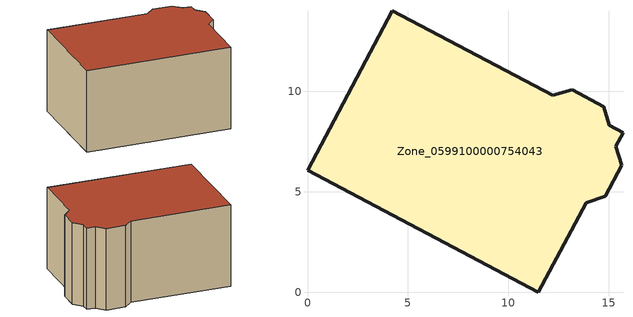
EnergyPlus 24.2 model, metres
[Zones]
Zone_0599100000754043
 floor ground (C_G): 13.19,10.07 14.74,9.25 15.04,8.31 15.71,7.95 15.36,7.28 15.65,6.33 14.82,4.78 13.88,4.47 11.5,0 0,6.07 4.22,14.02 12.22,9.81 z1.03
 wall outside (C_F): 11.5,0 13.88,4.47 14.82,4.78 15.65,6.33 15.36,7.28 15.71,7.95 15.04,8.31 14.74,9.25 13.19,10.07 12.22,9.81 4.22,14.02 0,6.07 11.5,0 z1.03:8.49
 roof outside (C_R): 12.22,9.81 4.22,14.02 0,6.07 11.5,0 13.88,4.47 14.82,4.78 15.65,6.33 15.36,7.28 15.71,7.95 15.04,8.31 14.74,9.25 13.19,10.07 z8.49
[BUILDING]
Pand.0599100000754043: North Axis=0; Terrain=City; Loads Convergence Tolerance Value=0.04; Temperature Convergence Tolerance Value=0.4; Solar Distribution=FullExterior; Maximum Number of Warmup Days=25; Minimum Number of Warmup Days=1
[Site:Location]
Rotterdam.The.Hague.AP_ZH_NLD Design_Conditions: Latitude=51.96; Longitude=4.45; Time Zone=1; Elevation=-4.5
[SITE:GROUNDTEMPERATURE:BUILDINGSURFACE]
18, 18, 18, 18, 18, 18, 18, 18, 18, 18, 18, 18
[MATERIAL] Thermal Absorptance=0.9; Solar Absorptance=0.7; Visible Absorptance=0.7
Name | Roughness | Thickness | Conductivity | Density | Specific Heat
G.D.2006-2014 | MediumSmooth | 0.15 | 0.06 | 540 | 1210
F.D.2006-2014 | Rough | 0.3 | 0.12 | 1920 | 840
R.D.2006-2014 | MediumRough | 0.2 | 0.08 | 1500 | 1000
[CONSTRUCTION]
C_G: G.D.2006-2014
C_F: F.D.2006-2014
C_R: R.D.2006-2014
[ZONE]
Zone_0599100000754043: Type=1; Multiplier=1; Ceiling Height=Autocalculate; Volume=Autocalculate; Floor Area=autocalculate; Part of Total Floor Area=Yes
[ZONEINFILTRATION:DESIGNFLOWRATE]
Infil_Zone_0599100000754043: Zone or ZoneList or Space or SpaceList=Zone_0599100000754043; Schedule=AlwaysOn; Design Flow Rate Calculation Method=Flow/Area; Flow Rate per Floor Area=0.0021; Constant Term Coefficient=1; Temperature Term Coefficient=0; Velocity Term Coefficient=0; Velocity Squared Term Coefficient=0
[HVACTEMPLATE:ZONE:IDEALLOADSAIRSYSTEM]
Zone_0599100000754043: Maximum Heating Supply Air Temperature=50; Minimum Cooling Supply Air Temperature=13; Maximum Heating Supply Air Humidity Ratio=0.0156; Minimum Cooling Supply Air Humidity Ratio=0.0077; Heating Limit=NoLimit; Cooling Limit=NoLimit; Dehumidification Control Type=ConstantSensibleHeatRatio; Cooling Sensible Heat Ratio=0.7; Dehumidification Setpoint=60; Humidification Control Type=None; Humidification Setpoint=30; Outdoor Air Method=None; Outdoor Air Flow Rate per Person=0.00944; Outdoor Air Flow Rate per Zone Floor Area=0; Outdoor Air Flow Rate per Zone=0; Demand Controlled Ventilation Type=None; Outdoor Air Economizer Type=NoEconomizer; Heat Recovery Type=None; Sensible Heat Recovery Effectiveness=0.7; Latent Heat Recovery Effectiveness=0.65
[ZONECONTROL:THERMOSTAT]
ThermostatControl_Zone_0599100000754043: Zone or ZoneList=Zone_0599100000754043; Control Type Schedule=DualSetpointControlType; Control 1=Thermostat_Zone_0599100000754043; Temperature Difference Between Cutout And Setpoint=0
[THERMOSTATSETPOINT:DUALSETPOINT]
Thermostat_Zone_0599100000754043: Heating Setpoint Temperature Schedule=HeatingSetpoint_Zone_0599100000754043; Cooling Setpoint Temperature Schedule=CoolingSetpoint_Zone_0599100000754043
[SCHEDULE:COMPACT]
HeatingSetpoint_Zone_0599100000754043: Through: 12/31, For: AllDays, Until: 24:00, 21
CoolingSetpoint_Zone_0599100000754043: Through: 12/31, For: AllDays, Until: 24:00, 24
DualSetpointControlType: Through: 12/31, For: AllDays, Until: 24:00, 4
AlwaysOn: Through: 12/31, For: AllDays, Until: 24:00, 1
